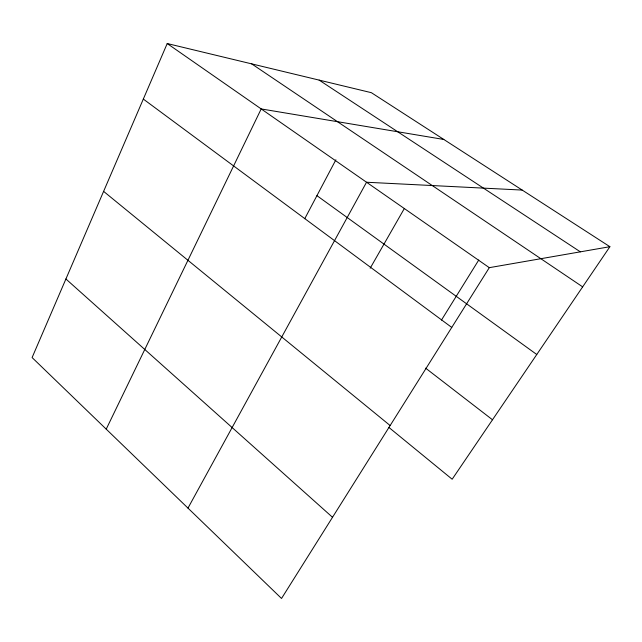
<?xml version="1.0" encoding="UTF-8"?>
<svg xmlns="http://www.w3.org/2000/svg" width="642" height="642" viewBox="0 0 642 642"><rect width="100%" height="100%" fill="white"/><g stroke="black" fill="none" stroke-linecap="round" stroke-linejoin="round"><path stroke-width="0.96" d="M609.9 246.705L371.365 92.681L167.217 43.536L32.1 357.562L281.533 598.464L489.3 267.666L609.9 246.705L452.161 479.229L388.827 427.379M106.219 429.145L261.19 108.931L443.823 139.466M304.749 218.697L335.894 159.778M187.978 508.111L366.534 182.24L522.187 190.072M370.177 268.228L404.267 208.634M441.463 320.085L478.772 259.994M319.146 80.114L580.352 251.841M251.68 63.871L582.655 286.862M167.217 43.536L489.3 267.666M316.931 195.65L536.768 354.504M143.318 99.077L451.759 327.436M425.598 368.139L492.494 419.772M103.603 191.372L390.143 425.542M65.909 278.981L332.516 517.283"/></g></svg>
